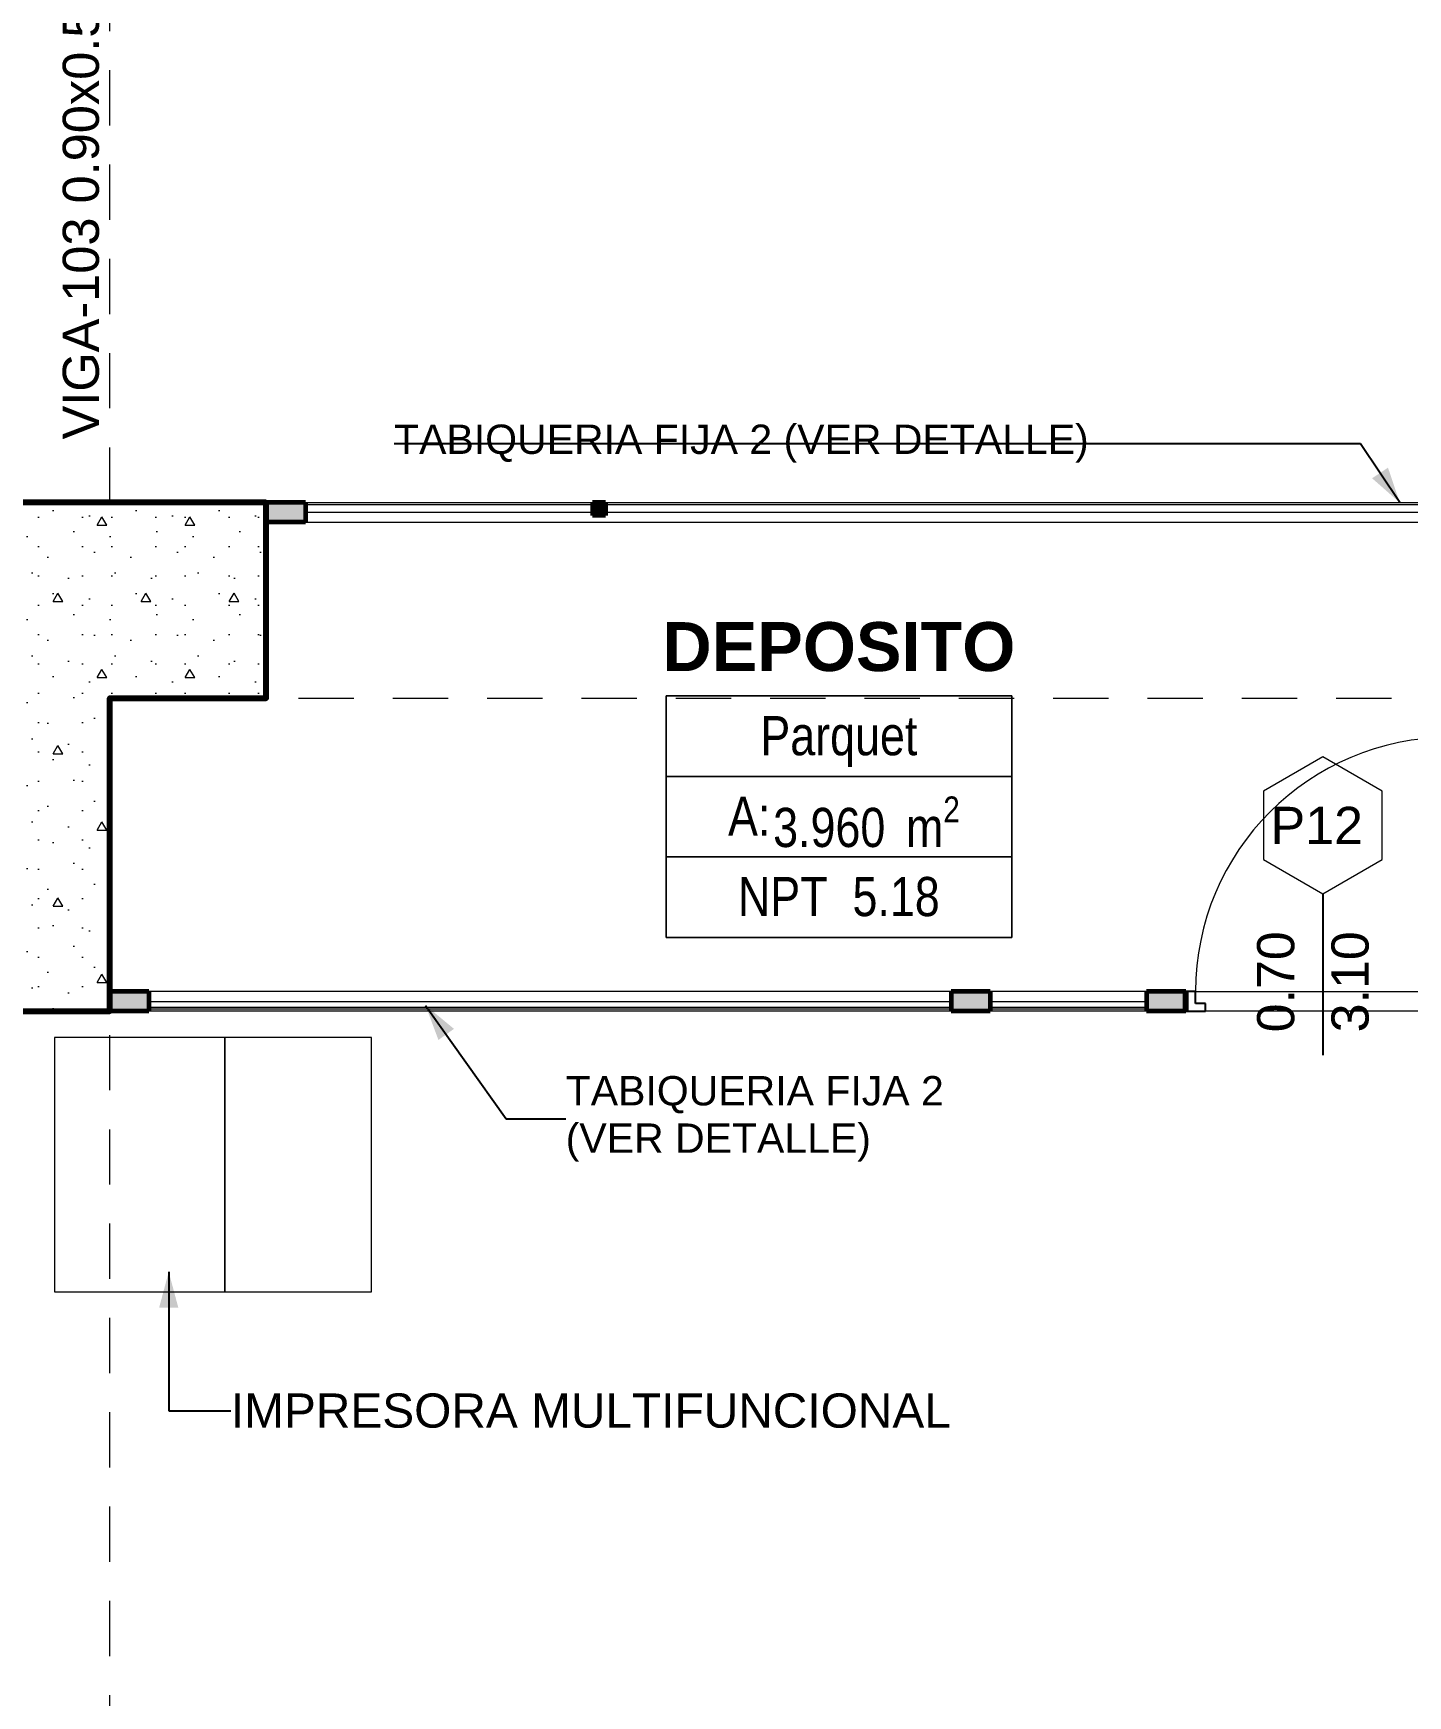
# Model space of a CAD drawing. Header units: inches. Extents: x -38 to 5698, y -33 to 92.
# Drawn here: x 108.874 to 112.387, y 14.35 to 18.6 of the extents above; entities that cross this region are included whole.
import ezdxf

# ---------------------------------------------------------------- set-up
doc = ezdxf.new("R2010")
doc.units = ezdxf.units.IN
doc.header["$MEASUREMENT"] = 0
doc.set_wipeout_variables(frame=1)
doc.linetypes.add('Hidden Line', pattern=[0.195611, 0.141111, -0.0545])
doc.linetypes.add('Wipeout_Contour', pattern=[1, 0, -1])
for name, color, linetype in [('02 _ ARQ _ ALB _ Mobiliario', 7, 'Continuous'), ('02 _ ARQ _ ALB _ Muros Interiores', 7, 'Continuous'), ('02 _ ARQ _ ZON _ Espacio.3D', 7, 'Continuous'), ('08 _ STR _ EXT _ 06 Columnas', 7, 'Continuous'), ('08 _ STR _ EXT _ 09 Vigas', 7, 'Continuous'), ('Acabado - Muros', 7, 'Continuous'), ('Notas - Etiquetas', 251, 'Continuous')]:
    doc.layers.add(name, color=color, linetype=linetype)
doc.styles.add('Estilo_Generado_4', font='swisse.ttf')
doc.styles.add('Estilo_Generado_8', font='arialbd.ttf')
doc.styles.add('Estilo_Generado_9', font='ARIALN.TTF')
doc.dimstyles.new('Estilo_Generado__8', dxfattribs={"dimtxt": 0.18, "dimasz": 0.0912, "dimexe": 0.18, "dimexo": 0.0625, "dimgap": 0, "dimtad": 0, "dimtih": 1, "dimtoh": 1, "dimdec": 4, "dimzin": 0, "dimdsep": 46, "dimcen": 0.09, "dimadec": 0, "dimazin": 0, "dimtfac": 1, "dimtdec": 4, "dimtmove": 0, "dimatfit": 3, "dimldrblk": 'ARROWHEAD_5', "dimfxl": 1, "dimtolj": 1, "dimtzin": 0, "dimarcsym": 0})
pattern_1 = [(0, (92.500015, 3e-09), (0, 0.03), [])]

# ---------------------------------------------------------------- blocks, each defined once
blk = doc.blocks.new('ARROWHEAD_5')
at = {"linetype": 'Continuous', "lineweight": 0}
blk.add_hatch(color=0, dxfattribs=at).paths.add_polyline_path([(-1, 0.2679), (0, 0), (-1, -0.2679)])
at = {"color": 0, "linetype": 'Continuous', "lineweight": 0}
blk.add_line((0, 0), (-1, 0), dxfattribs=at)

msp = doc.modelspace()

# ---------------------------------------------------------------- linework, layer by layer
at = {"layer": '02 _ ARQ _ ALB _ Mobiliario', "color": 175, "linetype": 'Continuous', "lineweight": 13, "flags": 128}
for points in [[(109.3637, 16.0326), (108.9287, 16.0326), (108.9287, 15.3826), (109.3637, 15.3826)], [(109.3637, 16.0326), (109.3637, 15.3826), (109.7387, 15.3826), (109.7387, 16.0326)]]:
    msp.add_lwpolyline(points, close=True, dxfattribs=at)
at = {"layer": '02 _ ARQ _ ALB _ Muros Interiores', "color": 152, "linetype": 'Continuous', "lineweight": 25}
msp.add_line((112.17, 16.3998), (112.17, 15.9873), dxfattribs=at)
at = {"layer": '02 _ ARQ _ ALB _ Muros Interiores', "color": 7, "linetype": 'Continuous', "lineweight": 80}
msp.add_line((111.82, 16.0998), (111.82, 16.1498), dxfattribs=at)
msp.add_line((111.82, 16.0998), (111.82, 16.1498), dxfattribs=at)
msp.add_line((111.82, 16.0998), (111.82, 16.1498), dxfattribs=at)
at = {"layer": '02 _ ARQ _ ALB _ Muros Interiores', "color": 165, "linetype": 'Continuous', "lineweight": 25}
for p, q in [((111.845, 16.1498), (111.82, 16.1498)), ((111.82, 16.1498), (111.82, 16.0998)), ((111.845, 16.1198), (111.845, 16.1498)), ((111.87, 16.1198), (111.845, 16.1198)), ((111.87, 16.0998), (111.87, 16.1198)), ((111.82, 16.0998), (111.87, 16.0998))]:
    msp.add_line(p, q, dxfattribs=at)
at = {"layer": '02 _ ARQ _ ALB _ Muros Interiores', "color": 251, "linetype": 'Continuous', "lineweight": 13, "flags": 128}
msp.add_lwpolyline([(112.17, 16.7498), (112.0185, 16.6623), (112.0185, 16.4873), (112.17, 16.3998), (112.3216, 16.4873), (112.3216, 16.6623)], close=True, dxfattribs=at)
at = {"layer": '02 _ ARQ _ ALB _ Muros Interiores', "color": 7, "linetype": 'Continuous', "lineweight": 15}
msp.add_arc((112.495, 16.1498), 0.65, 90, 180, dxfattribs=at)
at = {"layer": '02 _ ARQ _ ZON _ Espacio.3D', "color": 252, "linetype": 'Continuous', "lineweight": 13}
for p, q in [((111.375, 16.9061), (110.4916, 16.9061)), ((110.4916, 16.9061), (110.4916, 16.2885)), ((110.4916, 16.9061), (111.375, 16.9061)), ((110.4916, 16.7002), (110.4916, 16.9061)), ((111.375, 16.2885), (111.375, 16.9061)), ((111.375, 16.9061), (111.375, 16.7002)), ((111.375, 16.7002), (110.4916, 16.7002)), ((110.4916, 16.7002), (111.375, 16.7002)), ((110.4916, 16.4943), (110.4916, 16.7002)), ((111.375, 16.7002), (111.375, 16.4943)), ((111.375, 16.4943), (110.4916, 16.4943)), ((110.4916, 16.4943), (111.375, 16.4943)), ((110.4916, 16.2885), (110.4916, 16.4943)), ((111.375, 16.4943), (111.375, 16.2885)), ((110.4916, 16.2885), (111.375, 16.2885)), ((111.375, 16.2885), (110.4916, 16.2885))]:
    msp.add_line(p, q, dxfattribs=at)
at = {"layer": '02 _ ARQ _ ZON _ Espacio.3D', "color": 254, "linetype": 'Continuous', "lineweight": 0, "flags": 128}
for points in [[(100.8201, 17.4), (112.52, 17.4), (112.52, 29.6999), (100.82, 29.7), (100.82, 27.9653), (102.07, 27.9653), (102.07, 27.7902), (100.82, 27.7902)], [(104.8201, 17.35), (104.8201, 6.45), (117.6487, 6.4499), (117.6487, 7.7), (117.7931, 7.7), (117.793, 6.45), (122.1232, 6.45), (122.1232, 7.7), (122.57, 7.7), (122.57, 16.9), (122.57, 17.4), (116.67, 17.4), (116.67, 16.9), (116.07, 16.9), (116.07, 16.2999), (115.57, 16.2999), (115.57, 17.4), (112.57, 17.4), (112.57, 16.0999), (108.57, 16.0998), (108.57, 17.35)]]:
    msp.add_lwpolyline(points, close=True, dxfattribs=at)
at = {"layer": '02 _ ARQ _ ZON _ Espacio.3D', "color": 9, "linetype": 'Continuous', "lineweight": 5, "flags": 128}
msp.add_lwpolyline([(109.47, 16.9001), (109.07, 16.9), (109.0699, 16.1499), (112.52, 16.1499), (112.52, 17.35), (109.47, 17.35)], close=True, dxfattribs=at)
at = {"layer": '08 _ STR _ EXT _ 09 Vigas', "color": 251, "linetype": 'Hidden Line', "lineweight": 13}
for p, q in [((109.07, 17.4), (109.07, 29.7)), ((109.07, 16.9), (115.57, 16.9)), ((109.07, 7.7), (109.07, 16.9))]:
    msp.add_line(p, q, dxfattribs=at)
at = {"layer": 'Acabado - Muros', "color": 7, "linetype": 'Continuous', "lineweight": 60}
for p, q in [((109.47, 17.4), (109.47, 17.35)), ((109.07, 16.1498), (109.07, 16.0998)), ((111.82, 16.1498), (111.82, 16.0998))]:
    msp.add_line(p, q, dxfattribs=at)

# ---------------------------------------------------------------- texts
at = {"layer": '02 _ ARQ _ ALB _ Muros Interiores', "color": 251, "lineweight": 25, "insert": (112.0367, 16.5273), "char_height": 0.095, "attachment_point": 7, "style": 'Estilo_Generado_4'}
msp.add_mtext('\\A1;{\\pql;\\pt0;\\fSwis721 Ex BT|b0|i0|c0|p34;P12\\fSwis721 Ex BT|b0|i0|c0|p34;\\fSwis721 Ex BT|b0|i0|c0|p34;\\fSwis721 Ex BT|b0|i0|c0|p34;}', dxfattribs=at)
at = {"layer": '02 _ ARQ _ ALB _ Muros Interiores', "color": 251, "lineweight": 25, "char_height": 0.095, "attachment_point": 7, "rotation": 90, "style": 'Estilo_Generado_4'}
for s, insert in [('\\A1;{\\pql;\\pt0;\\fSwis721 Ex BT|b0|i0|c0|p34;0.70\\fSwis721 Ex BT|b0|i0|c0|p34;\\A1{\\H.66x;\\S^  ;}\\fSwis721 Ex BT|b0|i0|c0|p34;\\fSwis721 Ex BT|b0|i0|c0|p34;}', (112.125, 16.0458)), ('\\A1;{\\pql;\\pt0;\\fSwis721 Ex BT|b0|i0|c0|p34;3.10\\fSwis721 Ex BT|b0|i0|c0|p34;\\A1{\\H.66x;\\S^  ;}\\fSwis721 Ex BT|b0|i0|c0|p34;\\fSwis721 Ex BT|b0|i0|c0|p34;}', (112.315, 16.0458))]:
    msp.add_mtext(s, dxfattribs=dict(at, insert=insert))
at = {"layer": '02 _ ARQ _ ZON _ Espacio.3D', "color": 252, "lineweight": 25, "attachment_point": 2}
for s, insert, char_height, style in [('\\A1;{\\pqc;\\pt0;\\fArial|b1|i0|c0|p34;DEPOSITO}', (110.9333, 17.0945), 0.125, 'Estilo_Generado_8'), ('\\A1;{\\pqc;\\pt0;\\fArial Narrow|b0|i0|c0|p34;Parquet}', (110.9333, 16.8542), 0.1, 'Estilo_Generado_9'), ('\\A1;{\\pqc;\\pt0;\\fArial Narrow|b0|i0|c0|p34;A: }', (110.7042, 16.6484), 0.1, 'Estilo_Generado_9'), ('\\A1;{\\pqc;\\pt0,0.3;\\fArial Narrow|b0|i0|c0|p34;3.960\\fArial Narrow|b0|i0|c0|p34;\\A1{\\H.66x;\\S^  ;}\\fArial Narrow|b0|i0|c0|p34; m\\fArial Narrow|b0|i0|c0|p34;\\A1{\\H.66x;\\S2^  ;}}', (111.0039, 16.6488), 0.1, 'Estilo_Generado_9'), ('\\A1;{\\pqc;\\pt0;\\fArial Narrow|b0|i0|c0|p34;NPT  5.18}', (110.9333, 16.4429), 0.1, 'Estilo_Generado_9')]:
    msp.add_mtext(s, dxfattribs=dict(at, insert=insert, char_height=char_height, style=style))
at = {"layer": 'Notas - Etiquetas', "color": 8, "linetype": 'Continuous', "lineweight": 13, "insert": (109.0435, 17.5616), "char_height": 0.0925, "attachment_point": 7, "rotation": 90, "style": 'Estilo_Generado_4'}
msp.add_mtext('\\A1;{\\pql;\\fSwis721 Ex BT|b0|i0|c0|p34;VIGA-103\\fSwis721 Ex BT|b0|i0|c0|p34; \\fSwis721 Ex BT|b0|i0|c0|p34;0.90\\fSwis721 Ex BT|b0|i0|c0|p34;x\\fSwis721 Ex BT|b0|i0|c0|p34;0.50\\fSwis721 Ex BT|b0|i0|c0|p34;m}', dxfattribs=at)
at = {"layer": 'Notas - Etiquetas', "color": 8, "linetype": 'Continuous', "lineweight": 13, "insert": (109.7965, 17.5507), "char_height": 0.075, "attachment_point": 4, "style": 'Estilo_Generado_4'}
msp.add_mtext('\\A1;{\\pql;\\fSwis721 Ex BT|b0|i0|c0|p34;TABIQUERIA FIJA 2 (VER DETALLE)\\fSwis721 Ex BT|b0|i0|c0|p34; }', dxfattribs=at)
at = {"layer": 'Notas - Etiquetas', "color": 8, "linetype": 'Continuous', "lineweight": 13, "insert": (110.2352, 15.8246), "char_height": 0.075, "width": 0.997282, "attachment_point": 4, "rotation": 0, "line_spacing_factor": 0.969465, "style": 'Estilo_Generado_4'}
msp.add_mtext('\\A1;{\\pql;\\fSwis721 Ex BT|b0|i0|c0|p34;TABIQUERIA FIJA 2 (VER DETALLE)\\fSwis721 Ex BT|b0|i0|c0|p34; }', dxfattribs=at)
at = {"layer": 'Notas - Etiquetas', "color": 8, "linetype": 'Continuous', "lineweight": 35, "insert": (109.3793, 15.0782), "char_height": 0.0875, "attachment_point": 4, "style": 'Estilo_Generado_4'}
msp.add_mtext('\\A1;{\\pql;\\fSwis721 Ex BT|b0|i0|c0|p34;IMPRESORA MULTIFUNCIONAL}', dxfattribs=at)

# ---------------------------------------------------------------- leaders
at = {"layer": 'Notas - Etiquetas', "color": 8, "linetype": 'Continuous', "lineweight": 13, "annotation_type": 0, "has_hookline": 1, "hookline_direction": 0, "text_width": 2.0495}
msp.add_leader([(109.2206, 15.4334), (109.2206, 15.0782), (109.3793, 15.0782)], dimstyle='Estilo_Generado__8', dxfattribs=at)

# ---------------------------------------------------------------- next in the draw order: wipeouts: each hides what was drawn before it
at = {"color": 254, "linetype": 'Wipeout_Contour', "lineweight": 0, "ltscale": 4937.685961}
msp.add_wipeout([(110.32, 17.367), (110.32, 17.35), (112.47, 17.35), (112.47, 17.4), (110.3365, 17.4), (110.3365, 17.367)], dxfattribs=at).dxf.layer = 'Acabado - Muros'
at = {"color": 254, "linetype": 'Wipeout_Contour', "lineweight": 0, "ltscale": 3287.649359}
msp.add_wipeout([(111.22, 16.1498), (109.17, 16.1498), (109.17, 16.0998), (111.22, 16.0998)], dxfattribs=at).dxf.layer = 'Acabado - Muros'
at = {"color": 254, "linetype": 'Wipeout_Contour', "lineweight": 0, "ltscale": 3292.948409}
msp.add_wipeout([(111.32, 16.1498), (111.32, 16.0998), (111.72, 16.0998), (111.72, 16.1498)], dxfattribs=at).dxf.layer = 'Acabado - Muros'

# ---------------------------------------------------------------- next in the draw order: linework, layer by layer
at = {"layer": 'Acabado - Muros', "color": 7, "linetype": 'Continuous', "lineweight": 60}
for p, q in [((109.17, 16.1498), (109.07, 16.1498)), ((111.32, 16.1498), (111.22, 16.1498)), ((111.82, 16.1498), (111.72, 16.1498))]:
    msp.add_line(p, q, dxfattribs=at)
at = {"layer": 'Acabado - Muros', "color": 251, "linetype": 'Continuous', "lineweight": 13, "flags": 128}
for points in [[(111.22, 16.1498), (109.17, 16.1498)], [(111.72, 16.1498), (111.32, 16.1498)], [(111.22, 16.0998), (109.17, 16.0998)], [(111.72, 16.0998), (111.32, 16.0998)]]:
    msp.add_lwpolyline(points, dxfattribs=at)

# ---------------------------------------------------------------- next in the draw order: wipeouts: each hides what was drawn before it
at = {"color": 254, "linetype": 'Wipeout_Contour', "lineweight": 0, "ltscale": 4929.881045}
msp.add_wipeout([(109.57, 17.35), (110.32, 17.35), (110.32, 17.367), (110.3035, 17.367), (110.3035, 17.4), (109.57, 17.4)], dxfattribs=at).dxf.layer = 'Acabado - Muros'

# ---------------------------------------------------------------- next in the draw order: linework, layer by layer
at = {"layer": 'Acabado - Muros', "color": 7, "linetype": 'Continuous', "lineweight": 60}
msp.add_line((109.57, 17.35), (109.47, 17.35), dxfattribs=at)
at = {"layer": 'Acabado - Muros', "color": 251, "linetype": 'Continuous', "lineweight": 13, "flags": 128}
for points in [[(109.57, 17.4), (110.3035, 17.4)], [(110.3365, 17.4), (112.47, 17.4)], [(109.57, 17.35), (110.32, 17.35), (112.47, 17.35)]]:
    msp.add_lwpolyline(points, dxfattribs=at)

# ---------------------------------------------------------------- next in the draw order: wipeouts: each hides what was drawn before it
at = {"color": 254, "linetype": 'Wipeout_Contour', "lineweight": 0, "ltscale": 3287.648573}
msp.add_wipeout([(109.17, 16.1048), (111.22, 16.1048), (111.22, 16.1248), (109.17, 16.1248)], dxfattribs=at).dxf.layer = 'Acabado - Muros'
at = {"color": 254, "linetype": 'Wipeout_Contour', "lineweight": 0, "ltscale": 3292.947625}
msp.add_wipeout([(111.32, 16.1048), (111.72, 16.1048), (111.72, 16.1248), (111.32, 16.1248)], dxfattribs=at).dxf.layer = 'Acabado - Muros'

# ---------------------------------------------------------------- next in the draw order: hatches: boundary and pattern name
at = {"layer": '08 _ STR _ EXT _ 06 Columnas', "linetype": 'Continuous', "lineweight": 9}
h = msp.add_hatch(dxfattribs=at)
h.set_pattern_fill('HORMIGÓN_EN_MASA_0002', style=0, pattern_type=2)
h.set_pattern_definition([(0, (92.5, 3e-09), (0, 0.3897114), [0.024375, -0.200625]), (0, (92.6125, 0.19486), (0, 0.3897114), [0.024375, -0.200625]), (60, (92.5, 3e-09), (-0.3375, 0.194856), [0.024375, -0.200625]), (60, (92.725, 3e-09), (-0.3375, 0.194856), [0.024375, -0.200625]), (120, (92.5244, 3e-09), (0.3375, 0.194856), [0.024375, -0.200625]), (120, (92.7494, 3e-09), (0.3375, 0.194856), [0.024375, -0.200625]), (0, (92.500015, 0.0375), (0, 0.075), [0, -0.075, 0, -0.1125]), (45, (92.537515, 0.0375), (-0.053033, 0.053033), [0, -0.05625, 0, -0.09375])])
h.paths.add_polyline_path([(109.47, 17.4), (108.57, 17.4), (108.57, 16.0998), (109.07, 16.0999), (109.07, 16.9), (109.47, 16.9001)])
at = {"layer": 'Acabado - Muros', "linetype": 'Continuous', "lineweight": 0}
for points in [[(109.17, 16.0998), (109.17, 16.1498), (109.07, 16.1498), (109.07, 16.0998)], [(111.22, 16.1498), (111.22, 16.0998), (111.32, 16.0998), (111.32, 16.1498)], [(111.72, 16.0998), (111.82, 16.0998), (111.82, 16.1498), (111.72, 16.1498)]]:
    msp.add_hatch(color=254, dxfattribs=at).paths.add_polyline_path(points)
h = msp.add_hatch(dxfattribs=at)
h.set_pattern_fill('CONTRACHAPADO_0002', color=254, style=0, pattern_type=2)
h.set_pattern_definition(pattern_1)
h.paths.add_polyline_path([(109.17, 16.1048), (111.22, 16.1048), (111.22, 16.1248), (109.17, 16.1248)])
h = msp.add_hatch(dxfattribs=at)
h.set_pattern_fill('CONTRACHAPADO_0002', color=254, style=0, pattern_type=2)
h.set_pattern_definition(pattern_1)
h.paths.add_polyline_path([(111.32, 16.1048), (111.72, 16.1048), (111.72, 16.1248), (111.32, 16.1248)])

# ---------------------------------------------------------------- next in the draw order: linework, layer by layer
at = {"layer": '08 _ STR _ EXT _ 06 Columnas', "color": 7, "linetype": 'Continuous', "lineweight": 80, "flags": 128}
msp.add_lwpolyline([(109.47, 17.4), (108.57, 17.4), (108.57, 16.0998), (109.07, 16.0999), (109.07, 16.9), (109.47, 16.9001)], close=True, dxfattribs=at)
at = {"layer": 'Acabado - Muros', "color": 7, "linetype": 'Continuous', "lineweight": 60}
for p, q in [((109.17, 16.1498), (109.17, 16.0998)), ((111.22, 16.1498), (111.22, 16.0998)), ((111.32, 16.1498), (111.32, 16.0998)), ((111.72, 16.1498), (111.72, 16.0998)), ((109.17, 16.0998), (109.07, 16.0998)), ((111.32, 16.0998), (111.22, 16.0998)), ((111.82, 16.0998), (111.72, 16.0998))]:
    msp.add_line(p, q, dxfattribs=at)
at = {"layer": 'Acabado - Muros', "color": 7, "linetype": 'Continuous', "lineweight": 13, "flags": 128}
for points in [[(109.17, 16.1048), (109.17, 16.1248), (111.22, 16.1248), (111.22, 16.1048)], [(111.32, 16.1048), (111.32, 16.1248), (111.72, 16.1248), (111.72, 16.1048)]]:
    msp.add_lwpolyline(points, close=True, dxfattribs=at)

# ---------------------------------------------------------------- next in the draw order: leaders
at = {"layer": 'Notas - Etiquetas', "color": 8, "linetype": 'Continuous', "lineweight": 13, "annotation_type": 0, "has_hookline": 1, "hookline_direction": 0, "text_width": 0.965, "horizontal_direction": (1, 1e-06, 0)}
msp.add_leader([(109.8769, 16.1148), (110.0833, 15.8246), (110.2352, 15.8246)], dimstyle='Estilo_Generado__8', dxfattribs=at)

# ---------------------------------------------------------------- next in the draw order: wipeouts: each hides what was drawn before it
at = {"color": 254, "linetype": 'Wipeout_Contour', "lineweight": 0, "ltscale": 3286.719405}
msp.add_wipeout([(110.3035, 17.395), (109.57, 17.395), (109.57, 17.375), (110.3035, 17.375)], dxfattribs=at).dxf.layer = 'Acabado - Muros'
at = {"color": 254, "linetype": 'Wipeout_Contour', "lineweight": 0, "ltscale": 3292.584093}
msp.add_wipeout([(112.47, 17.395), (110.3365, 17.395), (110.3365, 17.375), (112.47, 17.375)], dxfattribs=at).dxf.layer = 'Acabado - Muros'

# ---------------------------------------------------------------- next in the draw order: hatches: boundary and pattern name
at = {"layer": 'Acabado - Muros', "linetype": 'Continuous', "lineweight": 0}
for points in [[(109.57, 17.4), (109.47, 17.4), (109.47, 17.35), (109.57, 17.35)], [(110.3365, 17.367), (110.3365, 17.4), (110.3035, 17.4), (110.3035, 17.367)]]:
    msp.add_hatch(color=254, dxfattribs=at).paths.add_polyline_path(points)

# ---------------------------------------------------------------- next in the draw order: linework, layer by layer
at = {"layer": '08 _ STR _ EXT _ 09 Vigas', "color": 251, "linetype": 'Hidden Line', "lineweight": 13}
msp.add_line((102.07, 17.4), (122.57, 17.4), dxfattribs=at)
at = {"layer": 'Acabado - Muros', "color": 7, "linetype": 'Continuous', "lineweight": 60}
for p, q in [((109.57, 17.4), (109.47, 17.4)), ((109.57, 17.4), (109.57, 17.35)), ((110.3365, 17.4), (110.3035, 17.4)), ((110.3035, 17.4), (110.3035, 17.367)), ((110.3365, 17.4), (110.3365, 17.367)), ((110.3365, 17.367), (110.3035, 17.367))]:
    msp.add_line(p, q, dxfattribs=at)
at = {"layer": 'Acabado - Muros', "color": 7, "linetype": 'Continuous', "lineweight": 13, "flags": 128}
for points in [[(110.3035, 17.395), (110.3035, 17.375), (109.57, 17.375), (109.57, 17.395)], [(112.47, 17.395), (112.47, 17.375), (110.3365, 17.375), (110.3365, 17.395)]]:
    msp.add_lwpolyline(points, close=True, dxfattribs=at)

# ---------------------------------------------------------------- next in the draw order: leaders
at = {"layer": 'Notas - Etiquetas', "color": 8, "linetype": 'Continuous', "lineweight": 13, "annotation_type": 0, "has_hookline": 1, "hookline_direction": 1, "text_width": 1.9482}
msp.add_leader([(112.367, 17.4), (112.2666, 17.5507), (109.7965, 17.5507)], dimstyle='Estilo_Generado__8', dxfattribs=at)

doc.saveas('drawing.dxf')
